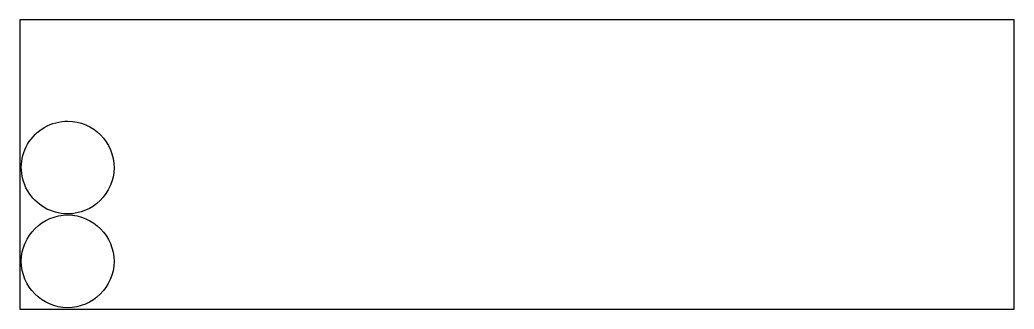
# Model space of a CAD drawing. Header units: metres. Extents: x 0 to 5500, y 0 to 1600.
import ezdxf

# ---------------------------------------------------------------- set-up
doc = ezdxf.new("R2010")
doc.units = ezdxf.units.M

msp = doc.modelspace()

# ---------------------------------------------------------------- linework, layer by layer
msp.add_lwpolyline([(0, 0), (5500, 0), (5500, 1600), (0, 1600)], close=True)
for points in [[(265.5, 1039.6, -1), (263.2, 526.8, -1)], [(265.5, 520.7, -1), (263.2, 8, -1)]]:
    msp.add_lwpolyline(points, format="xyb", close=True)

doc.saveas('drawing.dxf')
